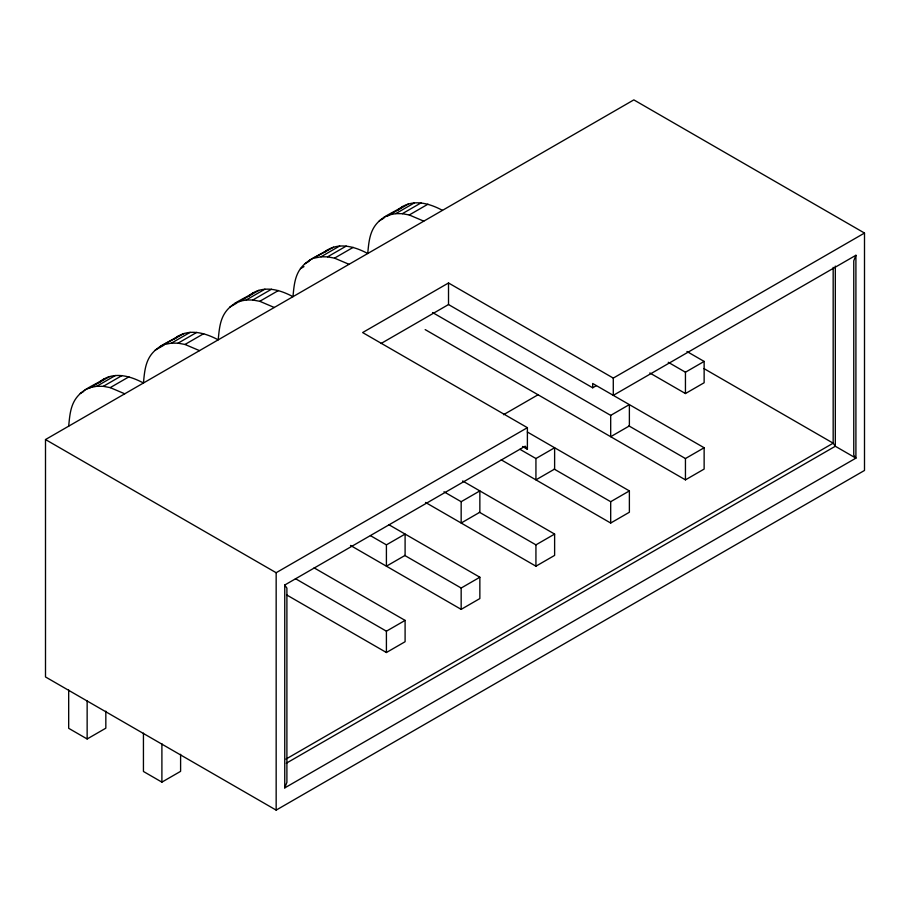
<?xml version="1.0" encoding="UTF-8"?>
<svg xmlns="http://www.w3.org/2000/svg" width="910" height="910" viewBox="0 0 910 910"><rect width="100%" height="100%" fill="white"/><g stroke="black" fill="none" stroke-linecap="round" stroke-linejoin="round"><path stroke-width="1.36" d="M68.682 426.164C69.66 416.496 70.252 406.292 76.19 398.136C82.947 388.809 94.549 385.271 103.785 379.083C116.446 371.872 131.552 376.615 143.439 383.008C144.417 373.327 145.008 363.135 150.946 354.968C157.703 345.641 169.317 342.103 178.553 335.915C191.202 328.715 206.308 333.458 218.195 339.839C219.185 330.159 219.776 319.967 225.714 311.811C232.46 302.484 244.073 298.946 253.31 292.758C265.959 285.547 281.065 290.29 292.963 296.683C293.941 287.003 294.533 276.811 300.471 268.643C307.227 259.316 318.83 255.778 328.066 249.59C340.727 242.39 355.833 247.133 367.72 253.515C368.698 243.846 369.289 233.642 375.227 225.487C381.984 216.159 393.598 212.621 402.834 206.433C415.483 199.222 430.589 203.965 442.476 210.358M613.283 378.094L613.283 395.361L855.912 255.278L855.912 458.139L284.75 787.901L286.9 782.338L286.9 588.11L284.75 585.028L525.241 446.184L527.39 449.267L527.39 427.677L362.624 332.56L448.516 282.976L613.283 378.094L864.5 233.051L864.5 470.447L276.162 810.116L45.5 676.949L45.5 439.553L633.838 99.884L864.5 233.051M855.912 255.278L853.762 260.829L853.762 455.068L855.912 458.139L835.312 446.253L833.173 443.181L703.976 368.596M98.951 382.655L103.785 379.083M174.686 338.782L178.553 335.915M248.475 296.33L253.31 292.758M324.199 252.457L328.066 249.59M398 210.005L402.834 206.433M80.262 393.45L83.766 391.425M89.612 388.047L109.302 376.683M155.03 350.282L164.369 344.89M159.864 346.71L184.07 333.515M229.786 307.125L236.793 303.075M239.125 301.722L258.827 290.358M304.543 263.957L309.218 261.261M309.377 260.385L333.583 247.19M379.311 220.8L383.974 218.093M387.478 216.079L408.351 204.033M85.096 389.867L90.613 387.467L96.71 386.284L115.399 375.5M165.37 344.31L171.478 343.127L190.167 332.332M234.621 303.542L240.138 301.142L246.235 299.959L264.924 289.175M300.471 268.643L303.974 266.63M314.894 257.985L320.991 256.802L339.68 246.007M384.145 217.217L389.651 214.817L395.759 213.634L414.448 202.85M96.71 386.284L103.296 386.34L121.985 375.546M171.478 343.127L178.053 343.172L196.742 332.389M246.235 299.959L252.809 300.016L271.498 289.221M320.991 256.802L327.577 256.848L346.266 246.064M395.759 213.634L402.334 213.691L421.023 202.896M103.296 386.34L110.235 387.626L128.924 376.831M178.053 343.172L184.992 344.458L203.692 333.674M252.809 300.016L259.76 301.301L278.449 290.506M327.577 256.848L334.516 258.133L353.205 247.349M402.334 213.691L409.272 214.976L427.962 204.181M381.028 343.514L448.516 304.554L592.683 387.785L596.368 385.658M503.514 414.71L537.947 394.838M45.5 439.553L276.162 572.72L527.39 427.677M386.409 544.862L405.098 534.079L405.098 555.396L386.409 566.191L386.409 544.862L370.438 535.649M461.165 501.706L479.854 490.911L479.854 512.239L461.165 523.023L461.165 501.706L443.966 491.775M535.933 458.538L554.622 447.754L554.622 469.071L535.933 479.866L535.933 458.538L519.963 449.324M610.69 415.381L629.379 404.586L629.379 425.914L610.69 436.698L610.69 415.381L432.568 312.539M668.247 362.282L685.446 372.213L704.135 361.429L704.135 382.746L685.446 393.541L649.82 372.975M68.682 690.008L68.682 728.307L87.144 738.977L105.833 728.182L105.833 711.154M295.42 578.658L386.409 631.187L405.098 620.404L405.098 641.721L386.409 652.515L286.798 595.004M404.609 555.373L461.165 588.031L479.854 577.236L479.854 598.564L461.165 609.359L350.498 545.454M479.365 512.216L535.933 544.862L554.622 534.079L554.622 555.396L535.933 566.191L425.539 502.457M554.122 469.048L610.69 501.706L629.379 490.911L629.379 512.239L610.69 523.034L501.239 459.846M628.89 425.891L685.446 458.538L704.135 447.754L704.135 469.071L685.446 479.866L425.175 329.602M143.439 733.141L143.439 771.475L161.9 782.134L180.601 771.339L180.601 754.299M285.979 759.088L833.173 443.181L833.173 267.369M286.32 763.217L835.312 446.253L835.312 266.084M409.272 214.976L423.787 221.153M334.516 258.133L349.03 264.31M259.76 301.301L274.274 307.478M184.992 344.458L199.506 350.634M110.235 387.626L124.75 393.802M686.936 351.499L704.135 361.429M704.135 447.754L592.683 383.474L592.683 387.785M527.322 431.988L629.379 490.911M522.545 446.469L527.39 449.267M462.655 480.98L554.622 534.079M388.866 524.706L479.854 577.236M314.109 567.863L405.098 620.404M685.446 372.213L685.446 393.541M685.446 458.538L685.446 479.866M610.69 501.706L610.69 523.034M535.933 544.862L535.933 566.191M461.165 588.031L461.165 609.359M448.516 282.976L448.516 304.554M386.409 631.187L386.409 652.515M284.75 585.028L284.75 787.901M276.162 572.72L276.162 810.116M161.9 743.8L161.9 782.134M87.144 700.666L87.144 738.977"/></g></svg>
